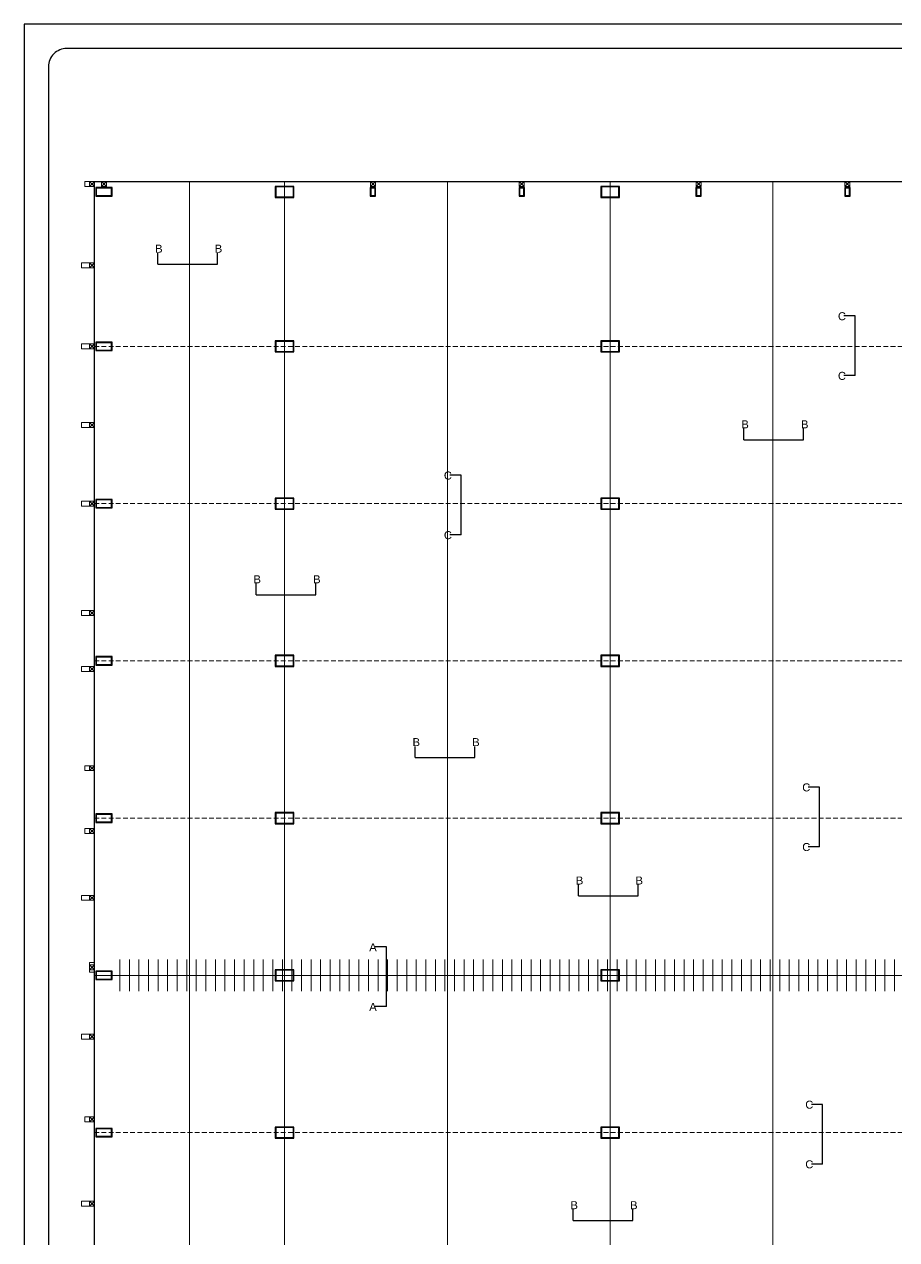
# Model space of a CAD drawing. Header units: inches. Extents: x -605 to 2991212, y -2872845 to 0.
# Drawn here: x 2884580 to 2925626, y -2090468 to -2033271 of the extents above; entities that cross this region are included whole.
import ezdxf

# ---------------------------------------------------------------- set-up
doc = ezdxf.new("R2010")
doc.units = ezdxf.units.IN
doc.header["$LTSCALE"] = 600
doc.header["$MEASUREMENT"] = 0
doc.linetypes.add('DASHED2', pattern=[0.375, 0.25, -0.125])
for name, color, linetype, lineweight in [('beam', 2, 'Continuous', 13), ('GB', 6, 'Continuous', 20), ('rRCC 2', 40, 'Continuous', 15), ('rSHEET', 2, 'Continuous', 30)]:
    doc.layers.add(name, color=color, linetype=linetype, lineweight=lineweight)
doc.styles.add('DIM IN', font='arial.ttf')

msp = doc.modelspace()

# ---------------------------------------------------------------- linework, layer by layer
at = {"color": 4}
for p, q in [((2890859.1, -2044560.1), (2890859.1, -2044034)), ((2893666.2, -2044560.1), (2893666.2, -2044034)), ((2890859.1, -2044560.1), (2893666.2, -2044560.1)), ((2923670.9, -2046997.6), (2923144.8, -2046997.6)), ((2923670.9, -2049804.6), (2923670.9, -2046997.6)), ((2923670.9, -2049804.6), (2923144.8, -2049804.6)), ((2918441.2, -2052826.3), (2918441.2, -2052300.2)), ((2921248.3, -2052826.3), (2921248.3, -2052300.2)), ((2918441.2, -2052826.3), (2921248.3, -2052826.3)), ((2905132.1, -2054493.6), (2904606, -2054493.6)), ((2905132.1, -2057300.6), (2905132.1, -2054493.6)), ((2905132.1, -2057300.6), (2904606, -2057300.6)), ((2895486.7, -2060118.3), (2895486.7, -2059592.2)), ((2898293.7, -2060118.3), (2898293.7, -2059592.2)), ((2895486.7, -2060118.3), (2898293.7, -2060118.3)), ((2902970.1, -2067780.2), (2902970.1, -2067254.1)), ((2905777.1, -2067780.2), (2905777.1, -2067254.1)), ((2902970.1, -2067780.2), (2905777.1, -2067780.2)), ((2921994.1, -2069171.6), (2921468, -2069171.6)), ((2921994.1, -2071978.6), (2921994.1, -2069171.6)), ((2921994.1, -2071978.6), (2921468, -2071978.6)), ((2910653.4, -2074293.5), (2910653.4, -2073767.4)), ((2913460.5, -2074293.5), (2913460.5, -2073767.4)), ((2910653.4, -2074293.5), (2913460.5, -2074293.5)), ((2901620.6, -2076693.1), (2901094.4, -2076693.1)), ((2901620.6, -2079500.1), (2901620.6, -2076693.1)), ((2901620.6, -2079500.1), (2901094.4, -2079500.1)), ((2922136.1, -2084102.6), (2921610, -2084102.6)), ((2922136.1, -2086909.6), (2922136.1, -2084102.6)), ((2922136.1, -2086909.6), (2921610, -2086909.6)), ((2910400.9, -2089572.5), (2910400.9, -2089046.4)), ((2913208, -2089572.5), (2913208, -2089046.4)), ((2910400.9, -2089572.5), (2913208, -2089572.5))]:
    msp.add_line(p, q, dxfattribs=at)
at = {"color": 1, "linetype": 'ByBlock'}
msp.add_lwpolyline([(2887874.7, -2040666.2), (2943414.7, -2040666.2), (2943414.7, -2122790.7), (2887874.7, -2122790.7)], close=True, dxfattribs=at)
at = {"color": 6, "linetype": 'ByBlock'}
for points in [[(2888709.7, -2041358.7), (2888709.7, -2040958.7), (2887939.7, -2040958.7), (2887939.7, -2041358.7)], [(2897264.7, -2041421.2), (2897264.7, -2040896.2), (2896384.7, -2040896.2), (2896384.7, -2041421.2)], [(2901109.7, -2040958.7), (2900859.7, -2040958.7), (2900859.7, -2041358.7), (2901109.7, -2041358.7)], [(2908109.7, -2040958.7), (2907859.7, -2040958.7), (2907859.7, -2041358.7), (2908109.7, -2041358.7)], [(2912584.7, -2041421.2), (2912584.7, -2040896.2), (2911704.7, -2040896.2), (2911704.7, -2041421.2)], [(2916429.7, -2040958.7), (2916179.7, -2040958.7), (2916179.7, -2041358.7), (2916429.7, -2041358.7)], [(2923429.7, -2040958.7), (2923179.7, -2040958.7), (2923179.7, -2041358.7), (2923429.7, -2041358.7)], [(2888709.7, -2048628.3), (2888709.7, -2048228.3), (2887939.7, -2048228.3), (2887939.7, -2048628.3)], [(2897264.7, -2048690.8), (2897264.7, -2048165.8), (2896384.7, -2048165.8), (2896384.7, -2048690.8)], [(2912584.7, -2048690.8), (2912584.7, -2048165.8), (2911704.7, -2048165.8), (2911704.7, -2048690.8)], [(2888709.7, -2056028.3), (2888709.7, -2055628.3), (2887939.7, -2055628.3), (2887939.7, -2056028.3)], [(2897264.7, -2056090.8), (2897264.7, -2055565.8), (2896384.7, -2055565.8), (2896384.7, -2056090.8)], [(2912584.7, -2056090.8), (2912584.7, -2055565.8), (2911704.7, -2055565.8), (2911704.7, -2056090.8)], [(2888709.7, -2063428.3), (2888709.7, -2063028.3), (2887939.7, -2063028.3), (2887939.7, -2063428.3)], [(2897264.7, -2063490.8), (2897264.7, -2062965.8), (2896384.7, -2062965.8), (2896384.7, -2063490.8)], [(2912584.7, -2063490.8), (2912584.7, -2062965.8), (2911704.7, -2062965.8), (2911704.7, -2063490.8)], [(2888709.7, -2070828.3), (2888709.7, -2070428.3), (2887939.7, -2070428.3), (2887939.7, -2070828.3)], [(2897264.7, -2070890.8), (2897264.7, -2070365.8), (2896384.7, -2070365.8), (2896384.7, -2070890.8)], [(2912584.7, -2070890.8), (2912584.7, -2070365.8), (2911704.7, -2070365.8), (2911704.7, -2070890.8)], [(2888709.7, -2078228.3), (2888709.7, -2077828.3), (2887939.7, -2077828.3), (2887939.7, -2078228.3)], [(2897264.7, -2078290.8), (2897264.7, -2077765.8), (2896384.7, -2077765.8), (2896384.7, -2078290.8)], [(2912584.7, -2078290.8), (2912584.7, -2077765.8), (2911704.7, -2077765.8), (2911704.7, -2078290.8)], [(2888709.7, -2085628.3), (2888709.7, -2085228.3), (2887939.7, -2085228.3), (2887939.7, -2085628.3)], [(2897264.7, -2085690.8), (2897264.7, -2085165.8), (2896384.7, -2085165.8), (2896384.7, -2085690.8)], [(2912584.7, -2085690.8), (2912584.7, -2085165.8), (2911704.7, -2085165.8), (2911704.7, -2085690.8)]]:
    msp.add_lwpolyline(points, close=True, dxfattribs=at)
at = {"color": 3, "linetype": 'ByBlock'}
for points in [[(2888684.7, -2041333.7), (2888684.7, -2040983.7), (2887964.7, -2040983.7), (2887964.7, -2041333.7)], [(2897239.7, -2041396.2), (2897239.7, -2040921.2), (2896409.7, -2040921.2), (2896409.7, -2041396.2)], [(2901084.7, -2040983.7), (2900884.7, -2040983.7), (2900884.7, -2041333.7), (2901084.7, -2041333.7)], [(2908084.7, -2040983.7), (2907884.7, -2040983.7), (2907884.7, -2041333.7), (2908084.7, -2041333.7)], [(2912559.7, -2041396.2), (2912559.7, -2040921.2), (2911729.7, -2040921.2), (2911729.7, -2041396.2)], [(2916404.7, -2040983.7), (2916204.7, -2040983.7), (2916204.7, -2041333.7), (2916404.7, -2041333.7)], [(2923404.7, -2040983.7), (2923204.7, -2040983.7), (2923204.7, -2041333.7), (2923404.7, -2041333.7)], [(2897239.7, -2048665.8), (2897239.7, -2048190.8), (2896409.7, -2048190.8), (2896409.7, -2048665.8)], [(2912559.7, -2048665.8), (2912559.7, -2048190.8), (2911729.7, -2048190.8), (2911729.7, -2048665.8)], [(2888684.7, -2048603.3), (2888684.7, -2048253.3), (2887964.7, -2048253.3), (2887964.7, -2048603.3)], [(2888684.7, -2056003.3), (2888684.7, -2055653.3), (2887964.7, -2055653.3), (2887964.7, -2056003.3)], [(2897239.7, -2056065.8), (2897239.7, -2055590.8), (2896409.7, -2055590.8), (2896409.7, -2056065.8)], [(2912559.7, -2056065.8), (2912559.7, -2055590.8), (2911729.7, -2055590.8), (2911729.7, -2056065.8)], [(2888684.7, -2063403.3), (2888684.7, -2063053.3), (2887964.7, -2063053.3), (2887964.7, -2063403.3)], [(2897239.7, -2063465.8), (2897239.7, -2062990.8), (2896409.7, -2062990.8), (2896409.7, -2063465.8)], [(2912559.7, -2063465.8), (2912559.7, -2062990.8), (2911729.7, -2062990.8), (2911729.7, -2063465.8)], [(2888684.7, -2070803.3), (2888684.7, -2070453.3), (2887964.7, -2070453.3), (2887964.7, -2070803.3)], [(2897239.7, -2070865.8), (2897239.7, -2070390.8), (2896409.7, -2070390.8), (2896409.7, -2070865.8)], [(2912559.7, -2070865.8), (2912559.7, -2070390.8), (2911729.7, -2070390.8), (2911729.7, -2070865.8)], [(2888684.7, -2078203.3), (2888684.7, -2077853.3), (2887964.7, -2077853.3), (2887964.7, -2078203.3)], [(2897239.7, -2078265.8), (2897239.7, -2077790.8), (2896409.7, -2077790.8), (2896409.7, -2078265.8)], [(2912559.7, -2078265.8), (2912559.7, -2077790.8), (2911729.7, -2077790.8), (2911729.7, -2078265.8)], [(2888684.7, -2085603.3), (2888684.7, -2085253.3), (2887964.7, -2085253.3), (2887964.7, -2085603.3)], [(2897239.7, -2085665.8), (2897239.7, -2085190.8), (2896409.7, -2085190.8), (2896409.7, -2085665.8)], [(2912559.7, -2085665.8), (2912559.7, -2085190.8), (2911729.7, -2085190.8), (2911729.7, -2085665.8)]]:
    msp.add_lwpolyline(points, close=True, dxfattribs=at)
at = {"layer": 'GB', "color": 7, "linetype": 'DASHED2', "ltscale": 1.5}
for p, q in [((2887874.7, -2048428.3), (2943414.7, -2048428.3)), ((2887874.7, -2055828.3), (2943414.7, -2055828.3)), ((2887874.7, -2063228.3), (2943414.7, -2063228.3)), ((2887874.7, -2070628.3), (2943414.7, -2070628.3)), ((2887874.7, -2085428.3), (2943414.7, -2085428.3))]:
    msp.add_line(p, q, dxfattribs=at)
at = {"layer": 'GB', "color": 7, "linetype": 'ByBlock'}
for p, q in [((2889071, -2077278.3), (2889071, -2078778.3)), ((2889521, -2077278.3), (2889521, -2078778.3)), ((2889971, -2077278.3), (2889971, -2078778.3)), ((2890421, -2077278.3), (2890421, -2078778.3)), ((2890871, -2077278.3), (2890871, -2078778.3)), ((2891321, -2077278.3), (2891321, -2078778.3)), ((2891771, -2077278.3), (2891771, -2078778.3)), ((2892221, -2077278.3), (2892221, -2078778.3)), ((2892671, -2077278.3), (2892671, -2078778.3)), ((2893121, -2077278.3), (2893121, -2078778.3)), ((2893571, -2077278.3), (2893571, -2078778.3)), ((2894021, -2077278.3), (2894021, -2078778.3)), ((2894471, -2077278.3), (2894471, -2078778.3)), ((2894921, -2077278.3), (2894921, -2078778.3)), ((2895371, -2077278.3), (2895371, -2078778.3)), ((2895821, -2077278.3), (2895821, -2078778.3)), ((2896271, -2077278.3), (2896271, -2078778.3)), ((2896721, -2077278.3), (2896721, -2078778.3)), ((2897171, -2077278.3), (2897171, -2078778.3)), ((2897621, -2077278.3), (2897621, -2078778.3)), ((2898071, -2077278.3), (2898071, -2078778.3)), ((2898521, -2077278.3), (2898521, -2078778.3)), ((2898971, -2077278.3), (2898971, -2078778.3)), ((2899421, -2077278.3), (2899421, -2078778.3)), ((2899871, -2077278.3), (2899871, -2078778.3)), ((2900321, -2077278.3), (2900321, -2078778.3)), ((2900771, -2077278.3), (2900771, -2078778.3)), ((2901221, -2077278.3), (2901221, -2078778.3)), ((2901671, -2077278.3), (2901671, -2078778.3)), ((2902121, -2077278.3), (2902121, -2078778.3)), ((2902571, -2077278.3), (2902571, -2078778.3)), ((2903021, -2077278.3), (2903021, -2078778.3)), ((2903471, -2077278.3), (2903471, -2078778.3)), ((2903921, -2077278.3), (2903921, -2078778.3)), ((2904371, -2077278.3), (2904371, -2078778.3)), ((2904821, -2077278.3), (2904821, -2078778.3)), ((2905271, -2077278.3), (2905271, -2078778.3)), ((2905721, -2077278.3), (2905721, -2078778.3)), ((2906171, -2077278.3), (2906171, -2078778.3)), ((2906621, -2077278.3), (2906621, -2078778.3)), ((2907071, -2077278.3), (2907071, -2078778.3)), ((2907521, -2077278.3), (2907521, -2078778.3)), ((2907971, -2077278.3), (2907971, -2078778.3)), ((2908421, -2077278.3), (2908421, -2078778.3)), ((2908871, -2077278.3), (2908871, -2078778.3)), ((2909321, -2077278.3), (2909321, -2078778.3)), ((2909771, -2077278.3), (2909771, -2078778.3)), ((2910221, -2077278.3), (2910221, -2078778.3)), ((2910671, -2077278.3), (2910671, -2078778.3)), ((2911121, -2077278.3), (2911121, -2078778.3)), ((2911571, -2077278.3), (2911571, -2078778.3)), ((2912021, -2077278.3), (2912021, -2078778.3)), ((2912471, -2077278.3), (2912471, -2078778.3)), ((2912921, -2077278.3), (2912921, -2078778.3)), ((2913371, -2077278.3), (2913371, -2078778.3)), ((2913821, -2077278.3), (2913821, -2078778.3)), ((2914271, -2077278.3), (2914271, -2078778.3)), ((2914721, -2077278.3), (2914721, -2078778.3)), ((2915171, -2077278.3), (2915171, -2078778.3)), ((2915621, -2077278.3), (2915621, -2078778.3)), ((2916071, -2077278.3), (2916071, -2078778.3)), ((2916521, -2077278.3), (2916521, -2078778.3)), ((2916971, -2077278.3), (2916971, -2078778.3)), ((2917421, -2077278.3), (2917421, -2078778.3)), ((2917871, -2077278.3), (2917871, -2078778.3)), ((2918321, -2077278.3), (2918321, -2078778.3)), ((2918771, -2077278.3), (2918771, -2078778.3)), ((2919221, -2077278.3), (2919221, -2078778.3)), ((2919671, -2077278.3), (2919671, -2078778.3)), ((2920121, -2077278.3), (2920121, -2078778.3)), ((2920571, -2077278.3), (2920571, -2078778.3)), ((2921021, -2077278.3), (2921021, -2078778.3)), ((2921471, -2077278.3), (2921471, -2078778.3)), ((2921921, -2077278.3), (2921921, -2078778.3)), ((2922371, -2077278.3), (2922371, -2078778.3)), ((2922821, -2077278.3), (2922821, -2078778.3)), ((2923271, -2077278.3), (2923271, -2078778.3)), ((2923721, -2077278.3), (2923721, -2078778.3)), ((2924171, -2077278.3), (2924171, -2078778.3)), ((2924621, -2077278.3), (2924621, -2078778.3)), ((2925071, -2077278.3), (2925071, -2078778.3)), ((2925521, -2077278.3), (2925521, -2078778.3))]:
    msp.add_line(p, q, dxfattribs=at)
at = {"layer": 'GB', "color": 3, "linetype": 'ByBlock', "lineweight": 18}
msp.add_line((2887874.7, -2078028.3), (2943414.7, -2078028.3), dxfattribs=at)
at = {"layer": 'GB', "color": 7, "ltscale": 1.5}
for points in [[(2892349.7, -2040666.2), (2892349.7, -2122790.7)], [(2896824.7, -2040666.2), (2896824.7, -2122790.7)], [(2904484.7, -2040666.2), (2904484.7, -2122790.7)], [(2912144.7, -2040666.2), (2912144.7, -2122790.7)], [(2919804.7, -2040666.2), (2919804.7, -2122790.7)]]:
    msp.add_lwpolyline(points, dxfattribs=at)
at = {"layer": 'rRCC 2', "color": 6}
for p, q in [((2887874.7, -2040666.2), (2887644.7, -2040896.2)), ((2887874.7, -2040896.2), (2887644.7, -2040666.2)), ((2888439.7, -2040666.2), (2888209.7, -2040896.2)), ((2888439.7, -2040896.2), (2888209.7, -2040666.2)), ((2901099.7, -2040666.2), (2900869.7, -2040896.2)), ((2901099.7, -2040896.2), (2900869.7, -2040666.2)), ((2908099.7, -2040666.2), (2907869.7, -2040896.2)), ((2908099.7, -2040896.2), (2907869.7, -2040666.2)), ((2916419.7, -2040666.2), (2916189.7, -2040896.2)), ((2916419.7, -2040896.2), (2916189.7, -2040666.2)), ((2923419.7, -2040666.2), (2923189.7, -2040896.2)), ((2923419.7, -2040896.2), (2923189.7, -2040666.2)), ((2887874.7, -2044497.3), (2887644.7, -2044727.3)), ((2887874.7, -2044727.3), (2887644.7, -2044497.3)), ((2887874.7, -2048313.3), (2887644.7, -2048543.3)), ((2887874.7, -2048543.3), (2887644.7, -2048313.3)), ((2887874.7, -2052013.3), (2887644.7, -2052243.3)), ((2887874.7, -2052243.3), (2887644.7, -2052013.3)), ((2887874.7, -2055713.3), (2887644.7, -2055943.3)), ((2887874.7, -2055943.3), (2887644.7, -2055713.3)), ((2887874.7, -2060863.3), (2887644.7, -2061093.3)), ((2887874.7, -2061093.3), (2887644.7, -2060863.3)), ((2887874.7, -2063493.3), (2887644.7, -2063723.3)), ((2887874.7, -2063723.3), (2887644.7, -2063493.3)), ((2887874.7, -2068161.5), (2887644.7, -2068391.5)), ((2887874.7, -2068391.5), (2887644.7, -2068161.5)), ((2887874.7, -2071115.8), (2887644.7, -2071345.8)), ((2887874.7, -2071345.8), (2887644.7, -2071115.8)), ((2887874.7, -2074265.8), (2887644.7, -2074495.8)), ((2887874.7, -2074495.8), (2887644.7, -2074265.8)), ((2887874.7, -2077760.8), (2887644.7, -2077530.8)), ((2887644.7, -2077760.8), (2887874.7, -2077530.8)), ((2887874.7, -2080795.8), (2887644.7, -2081025.8)), ((2887874.7, -2081025.8), (2887644.7, -2080795.8)), ((2887874.7, -2084687.3), (2887644.7, -2084917.3)), ((2887874.7, -2084917.3), (2887644.7, -2084687.3)), ((2887874.7, -2088658.9), (2887644.7, -2088888.9)), ((2887874.7, -2088888.9), (2887644.7, -2088658.9))]:
    msp.add_line(p, q, dxfattribs=at)
for points in [[(2887874.7, -2040896.2), (2887874.7, -2040666.2), (2887424.7, -2040666.2), (2887424.7, -2040896.2)], [(2887874.7, -2040666.2), (2887644.7, -2040666.2), (2887644.7, -2040896.2), (2887874.7, -2040896.2)], [(2888439.7, -2040666.2), (2888209.7, -2040666.2), (2888209.7, -2040896.2), (2888439.7, -2040896.2)], [(2901099.7, -2040666.2), (2900869.7, -2040666.2), (2900869.7, -2040896.2), (2901099.7, -2040896.2)], [(2908099.7, -2040666.2), (2907869.7, -2040666.2), (2907869.7, -2040896.2), (2908099.7, -2040896.2)], [(2916419.7, -2040666.2), (2916189.7, -2040666.2), (2916189.7, -2040896.2), (2916419.7, -2040896.2)], [(2923419.7, -2040666.2), (2923189.7, -2040666.2), (2923189.7, -2040896.2), (2923419.7, -2040896.2)], [(2887874.7, -2044727.3), (2887874.7, -2044497.3), (2887274.7, -2044497.3), (2887274.7, -2044727.3)], [(2887874.7, -2044497.3), (2887644.7, -2044497.3), (2887644.7, -2044727.3), (2887874.7, -2044727.3)], [(2887874.7, -2048543.3), (2887874.7, -2048313.3), (2887274.7, -2048313.3), (2887274.7, -2048543.3)], [(2887874.7, -2048313.3), (2887644.7, -2048313.3), (2887644.7, -2048543.3), (2887874.7, -2048543.3)], [(2887874.7, -2052243.3), (2887874.7, -2052013.3), (2887274.7, -2052013.3), (2887274.7, -2052243.3)], [(2887874.7, -2052013.3), (2887644.7, -2052013.3), (2887644.7, -2052243.3), (2887874.7, -2052243.3)], [(2887874.7, -2055943.3), (2887874.7, -2055713.3), (2887274.7, -2055713.3), (2887274.7, -2055943.3)], [(2887874.7, -2055713.3), (2887644.7, -2055713.3), (2887644.7, -2055943.3), (2887874.7, -2055943.3)], [(2887874.7, -2061093.3), (2887874.7, -2060863.3), (2887274.7, -2060863.3), (2887274.7, -2061093.3)], [(2887874.7, -2060863.3), (2887644.7, -2060863.3), (2887644.7, -2061093.3), (2887874.7, -2061093.3)], [(2887874.7, -2063723.3), (2887874.7, -2063493.3), (2887274.7, -2063493.3), (2887274.7, -2063723.3)], [(2887874.7, -2063493.3), (2887644.7, -2063493.3), (2887644.7, -2063723.3), (2887874.7, -2063723.3)], [(2887874.7, -2068391.5), (2887874.7, -2068161.5), (2887424.7, -2068161.5), (2887424.7, -2068391.5)], [(2887874.7, -2068161.5), (2887644.7, -2068161.5), (2887644.7, -2068391.5), (2887874.7, -2068391.5)], [(2887874.7, -2071345.8), (2887874.7, -2071115.8), (2887424.7, -2071115.8), (2887424.7, -2071345.8)], [(2887874.7, -2071115.8), (2887644.7, -2071115.8), (2887644.7, -2071345.8), (2887874.7, -2071345.8)], [(2887874.7, -2074495.8), (2887874.7, -2074265.8), (2887274.7, -2074265.8), (2887274.7, -2074495.8)], [(2887874.7, -2074265.8), (2887644.7, -2074265.8), (2887644.7, -2074495.8), (2887874.7, -2074495.8)], [(2887644.7, -2077420.8), (2887874.7, -2077420.8), (2887874.7, -2077870.8), (2887644.7, -2077870.8)], [(2887874.7, -2077760.8), (2887874.7, -2077530.8), (2887644.7, -2077530.8), (2887644.7, -2077760.8)], [(2887874.7, -2081025.8), (2887874.7, -2080795.8), (2887274.7, -2080795.8), (2887274.7, -2081025.8)], [(2887874.7, -2080795.8), (2887644.7, -2080795.8), (2887644.7, -2081025.8), (2887874.7, -2081025.8)], [(2887874.7, -2084917.3), (2887874.7, -2084687.3), (2887424.7, -2084687.3), (2887424.7, -2084917.3)], [(2887874.7, -2084687.3), (2887644.7, -2084687.3), (2887644.7, -2084917.3), (2887874.7, -2084917.3)], [(2887874.7, -2088888.9), (2887874.7, -2088658.9), (2887274.7, -2088658.9), (2887274.7, -2088888.9)], [(2887874.7, -2088658.9), (2887644.7, -2088658.9), (2887644.7, -2088888.9), (2887874.7, -2088888.9)]]:
    msp.add_lwpolyline(points, close=True, dxfattribs=at)
at = {"layer": 'rSHEET'}
msp.add_lwpolyline([(2969236.1, -2152999.2), (2969236.1, -2033271), (2884579.7, -2033271), (2884579.7, -2152999.2)], close=True, dxfattribs=at)
msp.add_lwpolyline([(2968098, -2151003.7), (2968098, -2035266.4, 0.4142136), (2967242.8, -2034411.2), (2886573, -2034411.2, 0.4142136), (2885717.8, -2035266.4), (2885717.8, -2151003.7, 0.4142136), (2886573, -2151858.9), (2967242.8, -2151858.9, 0.4142136)], format="xyb", close=True, dxfattribs=at)

# ---------------------------------------------------------------- texts
at = {"layer": 'beam', "color": 4, "linetype": 'ByBlock', "lineweight": -2, "char_height": 376.5, "width": 167.555, "attachment_point": 1, "style": 'DIM IN'}
for s, insert in [('B', (2890735.3, -2043643.5)), ('B', (2893542.3, -2043643.5)), ('C', (2922859.7, -2046821.1)), ('C', (2922859.7, -2049628.2)), ('B', (2918317.4, -2051909.7)), ('B', (2921124.4, -2051909.7)), ('C', (2904320.9, -2054317.1)), ('C', (2904320.9, -2057124.2)), ('B', (2895362.8, -2059201.6)), ('B', (2898169.9, -2059201.6)), ('B', (2902846.2, -2066863.6)), ('B', (2905653.3, -2066863.6)), ('C', (2921182.9, -2068995.1)), ('C', (2921182.9, -2071802.2)), ('B', (2910529.6, -2073376.8)), ('B', (2913336.6, -2073376.8)), ('A', (2900809.3, -2076516.6)), ('A', (2900809.3, -2079323.7)), ('C', (2921324.9, -2083926.1)), ('C', (2921324.9, -2086733.2)), ('B', (2910277.1, -2088655.8)), ('B', (2913084.1, -2088655.8))]:
    msp.add_mtext(s, dxfattribs=dict(at, insert=insert))

doc.saveas('drawing.dxf')
